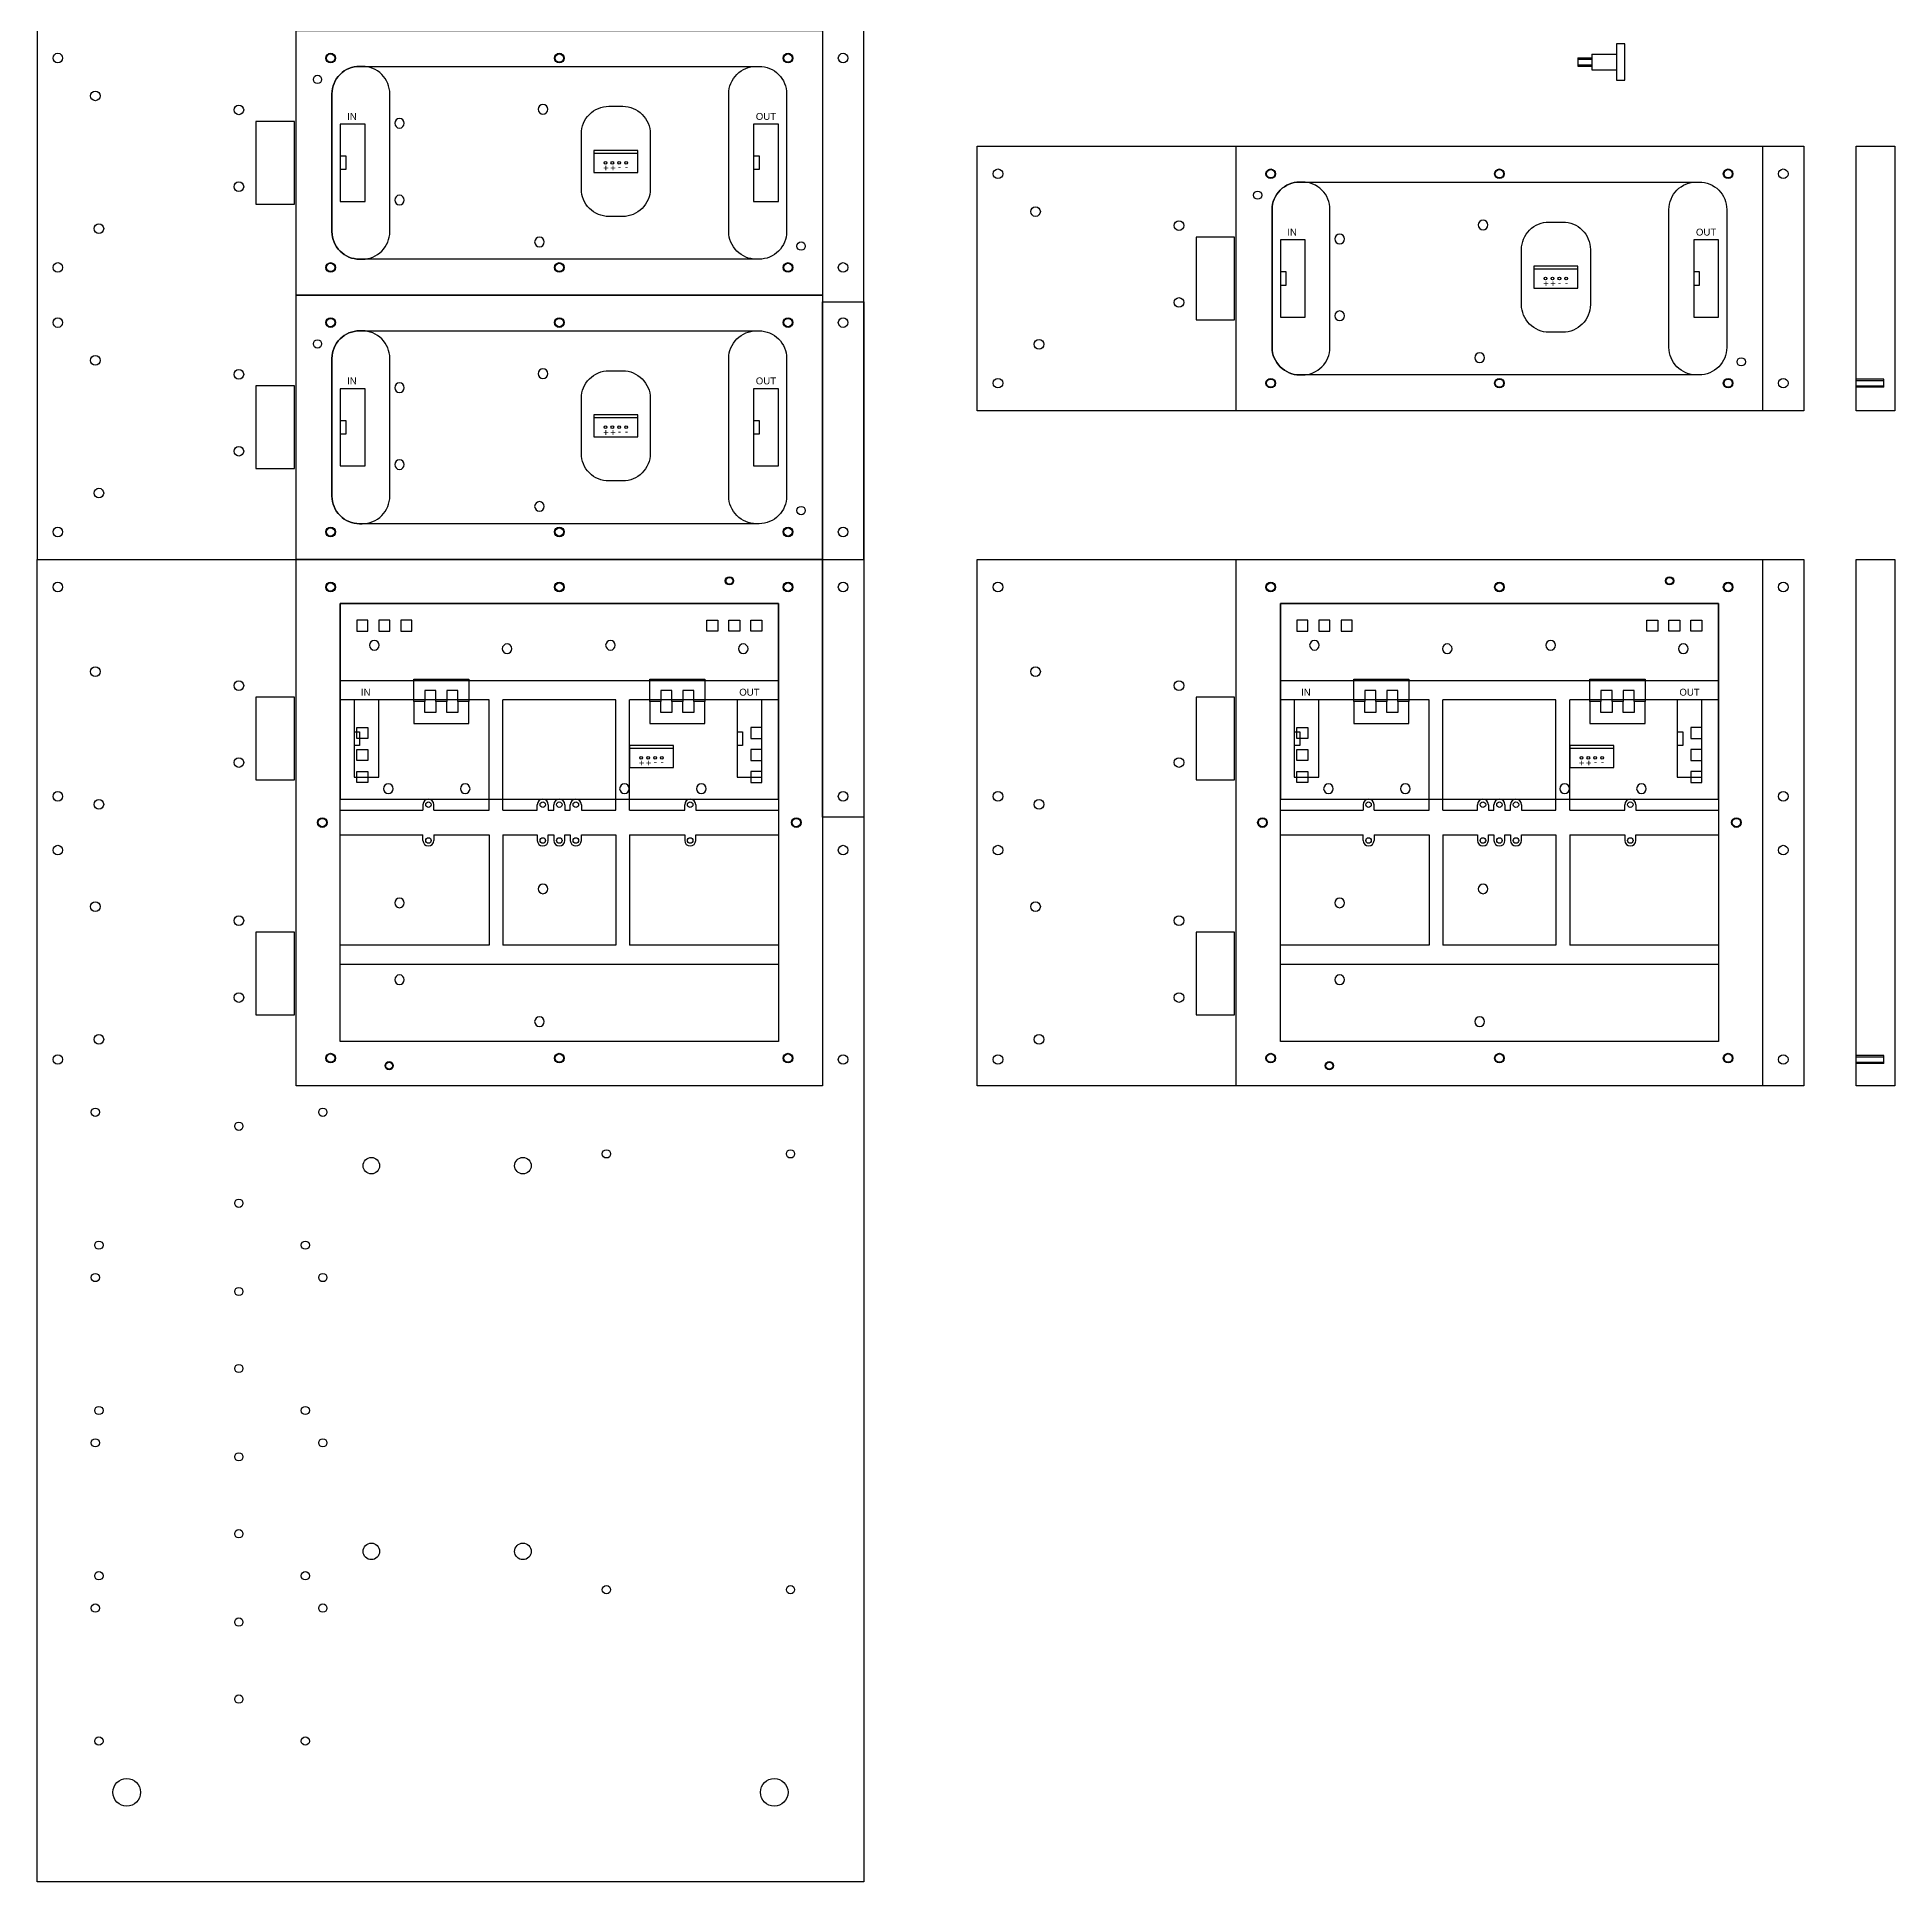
# Model space of a CAD drawing. Header units: millimetres. Extents: x -726 to 19, y -434 to 642.
# Drawn here: x -726 to -52, y -434 to 236 of the extents above; entities that cross this region are included whole.
import ezdxf

# ---------------------------------------------------------------- set-up
doc = ezdxf.new("R2010")
doc.units = ezdxf.units.MM
for name, color, linetype in [('matrice', 5, 'Continuous'), ('plaque', 6, 'Continuous'), ('plaque coupe fin', 1, 'Continuous')]:
    doc.layers.add(name, color=color, linetype=linetype)
doc.styles.get("Standard").update_dxf_attribs({"font": 'arial.ttf'})

# ---------------------------------------------------------------- blocks, each defined once
blk = doc.blocks.new('A$C602074626')
at = {"layer": 'plaque'}
for centre in [(20.13, 50.93), (72.2, 45.85), (72.2, 17.95), (21.4, 2.75)]:
    blk.add_circle(centre, 1.75, dxfattribs=at)

msp = doc.modelspace()

# ---------------------------------------------------------------- linework, layer by layer
at = {"layer": 'matrice'}
for p, q in [((-162, 229.47), (-153, 229.47)), ((-162, 229.47), (-162, 223.72)), ((-150, 233.2), (-153, 233.2)), ((-153, 233.2), (-153, 220)), ((-150, 220), (-150, 233.2)), ((-167, 228.1), (-162, 228.1)), ((-167, 228.1), (-167, 225.1)), ((-167, 227.6), (-162, 227.6)), ((-167, 225.6), (-162, 225.6)), ((-167, 225.1), (-162, 225.1)), ((-162, 223.72), (-153, 223.72)), ((-153, 220), (-150, 220)), ((-616.2, 192.5), (-614.2, 192.5)), ((-614.2, 192.5), (-614.2, 187.5)), ((-524.2, 193.5), (-508.2, 193.5)), ((-466.2, 192.5), (-464.2, 192.5)), ((-464.2, 192.5), (-464.2, 187.5)), ((-614.2, 187.5), (-616.2, 187.5)), ((-464.2, 187.5), (-466.2, 187.5)), ((-275, 150.5), (-273, 150.5)), ((-273, 150.5), (-273, 145.5)), ((-183, 151.5), (-167, 151.5)), ((-125, 150.5), (-123, 150.5)), ((-123, 150.5), (-123, 145.5)), ((-273, 145.5), (-275, 145.5)), ((-123, 145.5), (-125, 145.5)), ((-56, 111.5), (-66, 111.5)), ((-66, 111), (-56, 111)), ((-66, 109), (-56, 109)), ((-56, 108.5), (-66, 108.5)), ((-56, 108.5), (-56, 111.5)), ((-616.2, 96.5), (-614.2, 96.5)), ((-614.2, 96.5), (-614.2, 91.5)), ((-524.2, 97.5), (-508.2, 97.5)), ((-466.2, 96.5), (-464.2, 96.5)), ((-464.2, 96.5), (-464.2, 91.5)), ((-614.2, 91.5), (-616.2, 91.5)), ((-464.2, 91.5), (-466.2, 91.5)), ((-457.2, 2), (-616.2, 2)), ((-116, 2), (-275, 2)), ((-562.2, -5), (-616.2, -5)), ((-562.2, -45), (-562.2, -5)), ((-557.2, -45), (-557.2, -5)), ((-516.2, -5), (-557.2, -5)), ((-516.2, -45), (-516.2, -5)), ((-457.2, -5), (-511.2, -5)), ((-511.2, -45), (-511.2, -5)), ((-221, -5), (-275, -5)), ((-221, -45), (-221, -5)), ((-216, -45), (-216, -5)), ((-175, -5), (-216, -5)), ((-175, -45), (-175, -5)), ((-116, -5), (-170, -5)), ((-170, -45), (-170, -5)), ((-611.2, -16.5), (-609.2, -16.5)), ((-609.2, -16.5), (-609.2, -21.5)), ((-472.2, -16.5), (-470.2, -16.5)), ((-470.2, -16.5), (-470.2, -21.5)), ((-270, -16.5), (-268, -16.5)), ((-268, -16.5), (-268, -21.5)), ((-131, -16.5), (-129, -16.5)), ((-129, -16.5), (-129, -21.5)), ((-609.2, -21.5), (-611.2, -21.5)), ((-511.2, -22.5), (-495.2, -22.5)), ((-470.2, -21.5), (-472.2, -21.5)), ((-268, -21.5), (-270, -21.5)), ((-170, -22.5), (-154, -22.5)), ((-129, -21.5), (-131, -21.5)), ((-616.2, -45), (-586.2, -45)), ((-586.2, -43), (-586.2, -45)), ((-582.2, -45), (-582.2, -43)), ((-582.2, -45), (-562.2, -45)), ((-557.2, -45), (-544.7, -45)), ((-544.7, -45), (-544.7, -43)), ((-540.7, -43), (-540.7, -45)), ((-540.7, -45), (-538.7, -45)), ((-538.7, -45), (-538.7, -43)), ((-534.7, -43), (-534.7, -45)), ((-534.7, -45), (-532.7, -45)), ((-532.7, -45), (-532.7, -43)), ((-528.7, -43), (-528.7, -45)), ((-528.7, -45), (-516.2, -45)), ((-511.2, -45), (-491.2, -45)), ((-491.2, -45), (-491.2, -43)), ((-487.2, -43), (-487.2, -45)), ((-487.2, -45), (-457.2, -45)), ((-275, -45), (-245, -45)), ((-245, -43), (-245, -45)), ((-241, -45), (-241, -43)), ((-241, -45), (-221, -45)), ((-216, -45), (-203.5, -45)), ((-203.5, -45), (-203.5, -43)), ((-199.5, -43), (-199.5, -45)), ((-199.5, -45), (-197.5, -45)), ((-197.5, -45), (-197.5, -43)), ((-193.5, -43), (-193.5, -45)), ((-193.5, -45), (-191.5, -45)), ((-191.5, -45), (-191.5, -43)), ((-187.5, -43), (-187.5, -45)), ((-187.5, -45), (-175, -45)), ((-170, -45), (-150, -45)), ((-150, -45), (-150, -43)), ((-146, -43), (-146, -45)), ((-146, -45), (-116, -45)), ((-616.2, -54), (-586.2, -54)), ((-586.2, -56), (-586.2, -54)), ((-582.2, -54), (-582.2, -56)), ((-582.2, -54), (-562.2, -54)), ((-562.2, -54), (-562.2, -94)), ((-557.2, -54), (-557.2, -94)), ((-557.2, -54), (-544.7, -54)), ((-544.7, -54), (-544.7, -56)), ((-540.7, -56), (-540.7, -54)), ((-540.7, -54), (-538.7, -54)), ((-538.7, -54), (-538.7, -56)), ((-534.7, -56), (-534.7, -54)), ((-534.7, -54), (-532.7, -54)), ((-532.7, -54), (-532.7, -56)), ((-528.7, -56), (-528.7, -54)), ((-528.7, -54), (-516.2, -54)), ((-516.2, -54), (-516.2, -94)), ((-511.2, -54), (-511.2, -94)), ((-511.2, -54), (-491.2, -54)), ((-491.2, -54), (-491.2, -56)), ((-487.2, -56), (-487.2, -54)), ((-487.2, -54), (-457.2, -54)), ((-275, -54), (-245, -54)), ((-245, -56), (-245, -54)), ((-241, -54), (-241, -56)), ((-241, -54), (-221, -54)), ((-221, -54), (-221, -94)), ((-216, -54), (-216, -94)), ((-216, -54), (-203.5, -54)), ((-203.5, -54), (-203.5, -56)), ((-199.5, -56), (-199.5, -54)), ((-199.5, -54), (-197.5, -54)), ((-197.5, -54), (-197.5, -56)), ((-193.5, -56), (-193.5, -54)), ((-193.5, -54), (-191.5, -54)), ((-191.5, -54), (-191.5, -56)), ((-187.5, -56), (-187.5, -54)), ((-187.5, -54), (-175, -54)), ((-175, -54), (-175, -94)), ((-170, -54), (-170, -94)), ((-170, -54), (-150, -54)), ((-150, -54), (-150, -56)), ((-146, -56), (-146, -54)), ((-146, -54), (-116, -54)), ((-562.2, -94), (-616.2, -94)), ((-516.2, -94), (-557.2, -94)), ((-457.2, -94), (-511.2, -94)), ((-221, -94), (-275, -94)), ((-175, -94), (-216, -94)), ((-116, -94), (-170, -94)), ((-457.2, -101), (-616.2, -101)), ((-116, -101), (-275, -101)), ((-56, -134), (-66, -134)), ((-66, -134.5), (-56, -134.5)), ((-56, -137), (-56, -134)), ((-66, -136.5), (-56, -136.5)), ((-56, -137), (-66, -137))]:
    msp.add_line(p, q, dxfattribs=at)
for points in [[(-632.2, 142), (-632.2, 238), (-441.2, 238), (-441.2, 142)], [(-616.2, 204), (-616.2, 176), (-607.2, 176), (-607.2, 204)], [(-466.2, 204), (-466.2, 176), (-457.2, 176), (-457.2, 204)], [(-291, 100), (-291, 196), (-100, 196), (-100, 100)], [(-52, 196), (-52, 100), (-66, 100), (-66, 196)], [(-524.2, 194.5), (-524.2, 186.5), (-508.2, 186.5), (-508.2, 194.5)], [(-275, 162), (-275, 134), (-266, 134), (-266, 162)], [(-125, 162), (-125, 134), (-116, 134), (-116, 162)], [(-183, 152.5), (-183, 144.5), (-167, 144.5), (-167, 152.5)], [(-632.2, 46), (-632.2, 142), (-441.2, 142), (-441.2, 46)], [(-616.2, 108), (-616.2, 80), (-607.2, 80), (-607.2, 108)], [(-466.2, 108), (-466.2, 80), (-457.2, 80), (-457.2, 108)], [(-524.2, 98.5), (-524.2, 90.5), (-508.2, 90.5), (-508.2, 98.5)], [(-632.2, -145), (-632.2, 46), (-441.2, 46), (-441.2, -145)], [(-291, -145), (-291, 46), (-100, 46), (-100, -145)], [(-52, 46), (-52, -145), (-66, -145), (-66, 46)], [(-616.2, -129), (-616.2, 30), (-457.2, 30), (-457.2, -129)], [(-275, -129), (-275, 30), (-116, 30), (-116, -129)], [(-611.2, -5), (-611.2, -33), (-602.2, -33), (-602.2, -5)], [(-472.2, -5), (-472.2, -33), (-463.2, -33), (-463.2, -5)], [(-270, -5), (-270, -33), (-261, -33), (-261, -5)], [(-131, -5), (-131, -33), (-122, -33), (-122, -5)], [(-511.2, -21.5), (-511.2, -29.5), (-495.2, -29.5), (-495.2, -21.5)], [(-170, -21.5), (-170, -29.5), (-154, -29.5), (-154, -21.5)]]:
    msp.add_lwpolyline(points, close=True, dxfattribs=at)
for points in [[(-619.2, 165), (-619.2, 215, -0.414214), (-609.2, 225), (-464.2, 225, -0.414214), (-454.2, 215), (-454.2, 165, -0.414214), (-464.2, 155), (-609.2, 155, -0.414214)], [(-278, 123), (-278, 173, -0.414214), (-268, 183), (-123, 183, -0.414214), (-113, 173), (-113, 123, -0.414214), (-123, 113), (-268, 113, -0.414214)], [(-619.2, 69), (-619.2, 119, -0.414214), (-609.2, 129), (-464.2, 129, -0.414214), (-454.2, 119), (-454.2, 69, -0.414214), (-464.2, 59), (-609.2, 59, -0.414214)]]:
    msp.add_lwpolyline(points, format="xyb", close=True, dxfattribs=at)
for centre, radius in [((-619.7, 228), 1.5), ((-536.7, 228), 1.5), ((-453.7, 228), 1.5), ((-519.95, 190), 0.5), ((-517.45, 190), 0.5), ((-514.95, 190), 0.5), ((-512.45, 190), 0.5), ((-278.5, 186), 1.5), ((-195.5, 186), 1.5), ((-112.5, 186), 1.5), ((-619.7, 152), 1.5), ((-536.7, 152), 1.5), ((-453.7, 152), 1.5), ((-178.75, 148), 0.5), ((-176.25, 148), 0.5), ((-173.75, 148), 0.5), ((-171.25, 148), 0.5), ((-619.7, 132), 1.5), ((-536.7, 132), 1.5), ((-453.7, 132), 1.5), ((-278.5, 110), 1.5), ((-195.5, 110), 1.5), ((-112.5, 110), 1.5), ((-519.95, 94), 0.5), ((-517.45, 94), 0.5), ((-514.95, 94), 0.5), ((-512.45, 94), 0.5), ((-619.7, 56), 1.5), ((-536.7, 56), 1.5), ((-453.7, 56), 1.5), ((-619.7, 36), 1.5), ((-536.7, 36), 1.5), ((-474.95, 38.25), 1.25), ((-453.7, 36), 1.5), ((-278.5, 36), 1.5), ((-195.5, 36), 1.5), ((-133.75, 38.25), 1.25), ((-112.5, 36), 1.5), ((-506.95, -26), 0.5), ((-504.45, -26), 0.5), ((-501.95, -26), 0.5), ((-499.45, -26), 0.5), ((-165.75, -26), 0.5), ((-163.25, -26), 0.5), ((-160.75, -26), 0.5), ((-158.25, -26), 0.5), ((-584.2, -43), 1), ((-542.7, -43), 1), ((-536.7, -43), 1), ((-530.7, -43), 1), ((-489.2, -43), 1), ((-243, -43), 1), ((-201.5, -43), 1), ((-195.5, -43), 1), ((-189.5, -43), 1), ((-148, -43), 1), ((-622.7, -49.5), 1.5), ((-450.7, -49.5), 1.5), ((-281.5, -49.5), 1.5), ((-109.5, -49.5), 1.5), ((-584.2, -56), 1), ((-542.7, -56), 1), ((-536.7, -56), 1), ((-530.7, -56), 1), ((-489.2, -56), 1), ((-243, -56), 1), ((-201.5, -56), 1), ((-195.5, -56), 1), ((-189.5, -56), 1), ((-148, -56), 1), ((-619.7, -135), 1.5), ((-536.7, -135), 1.5), ((-453.7, -135), 1.5), ((-278.5, -135), 1.5), ((-195.5, -135), 1.5), ((-112.5, -135), 1.5), ((-598.45, -137.75), 1.25), ((-257.25, -137.75), 1.25)]:
    msp.add_circle(centre, radius, dxfattribs=at)
for centre, start, end in [((-584.2, -43), 0, 180), ((-542.7, -43), 0, 180), ((-536.7, -43), 0, 180), ((-530.7, -43), 0, 180), ((-489.2, -43), 0, 180), ((-243, -43), 0, 180), ((-201.5, -43), 0, 180), ((-195.5, -43), 0, 180), ((-189.5, -43), 0, 180), ((-148, -43), 0, 180), ((-584.2, -56), 180, 0), ((-542.7, -56), 180, 0), ((-536.7, -56), 180, 0), ((-530.7, -56), 180, 0), ((-489.2, -56), 180, 0), ((-243, -56), 180, 0), ((-201.5, -56), 180, 0), ((-195.5, -56), 180, 0), ((-189.5, -56), 180, 0), ((-148, -56), 180, 0)]:
    msp.add_arc(centre, 2, start, end, dxfattribs=at)
at = {"layer": 'plaque'}
for points in [[(-619.2, 215), (-619.2, 165, 0.414214), (-609.2, 155), (-608.2, 155, 0.414214), (-598.2, 165), (-598.2, 215, 0.414214), (-608.2, 225), (-609.2, 225, 0.414214)], [(-454.2, 215), (-454.2, 165, -0.414214), (-464.2, 155), (-465.2, 155, -0.414214), (-475.2, 165), (-475.2, 215, -0.414214), (-465.2, 225), (-464.2, 225, -0.414214)], [(-528.7, 180.5), (-528.7, 200.5, -0.414214), (-518.7, 210.5), (-513.7, 210.5, -0.414214), (-503.7, 200.5), (-503.7, 180.5, -0.414214), (-513.7, 170.5), (-518.7, 170.5, -0.414214)], [(-278, 173), (-278, 123, 0.414214), (-268, 113), (-267, 113, 0.414214), (-257, 123), (-257, 173, 0.414214), (-267, 183), (-268, 183, 0.414214)], [(-113, 173), (-113, 123, -0.414214), (-123, 113), (-124, 113, -0.414214), (-134, 123), (-134, 173, -0.414214), (-124, 183), (-123, 183, -0.414214)], [(-187.5, 138.5), (-187.5, 158.5, -0.414214), (-177.5, 168.5), (-172.5, 168.5, -0.414214), (-162.5, 158.5), (-162.5, 138.5, -0.414214), (-172.5, 128.5), (-177.5, 128.5, -0.414214)], [(-619.2, 119), (-619.2, 69, 0.414214), (-609.2, 59), (-608.2, 59, 0.414214), (-598.2, 69), (-598.2, 119, 0.414214), (-608.2, 129), (-609.2, 129, 0.414214)], [(-454.2, 119), (-454.2, 69, -0.414214), (-464.2, 59), (-465.2, 59, -0.414214), (-475.2, 69), (-475.2, 119, -0.414214), (-465.2, 129), (-464.2, 129, -0.414214)], [(-528.7, 84.5), (-528.7, 104.5, -0.414214), (-518.7, 114.5), (-513.7, 114.5, -0.414214), (-503.7, 104.5), (-503.7, 84.5, -0.414214), (-513.7, 74.5), (-518.7, 74.5, -0.414214)]]:
    msp.add_lwpolyline(points, format="xyb", close=True, dxfattribs=at)
for points in [[(-646.8, 205), (-646.8, 175), (-632.8, 175), (-632.8, 205)], [(-305.6, 163), (-305.6, 133), (-291.6, 133), (-291.6, 163)], [(-646.8, 109), (-646.8, 79), (-632.8, 79), (-632.8, 109)], [(-606.2, 20), (-606.2, 24), (-610.2, 24), (-610.2, 20)], [(-598.2, 20), (-598.2, 24), (-602.2, 24), (-602.2, 20)], [(-590.2, 20), (-590.2, 24), (-594.2, 24), (-594.2, 20)], [(-483.2, 20), (-483.2, 24), (-479.2, 24), (-479.2, 20)], [(-475.2, 20), (-475.2, 24), (-471.2, 24), (-471.2, 20)], [(-467.2, 20), (-467.2, 24), (-463.2, 24), (-463.2, 20)], [(-265, 20), (-265, 24), (-269, 24), (-269, 20)], [(-257, 20), (-257, 24), (-261, 24), (-261, 20)], [(-249, 20), (-249, 24), (-253, 24), (-253, 20)], [(-142, 20), (-142, 24), (-138, 24), (-138, 20)], [(-134, 20), (-134, 24), (-130, 24), (-130, 20)], [(-126, 20), (-126, 24), (-122, 24), (-122, 20)], [(-646.8, -4), (-646.8, -34), (-632.8, -34), (-632.8, -4)], [(-305.6, -4), (-305.6, -34), (-291.6, -34), (-291.6, -4)], [(-610.2, -15), (-606.2, -15), (-606.2, -19), (-610.2, -19)], [(-463.2, -15), (-467.2, -15), (-467.2, -19), (-463.2, -19)], [(-269, -15), (-265, -15), (-265, -19), (-269, -19)], [(-122, -15), (-126, -15), (-126, -19), (-122, -19)], [(-610.2, -23), (-606.2, -23), (-606.2, -27), (-610.2, -27)], [(-463.2, -23), (-467.2, -23), (-467.2, -27), (-463.2, -27)], [(-269, -23), (-265, -23), (-265, -27), (-269, -27)], [(-122, -23), (-126, -23), (-126, -27), (-122, -27)], [(-610.2, -31), (-606.2, -31), (-606.2, -35), (-610.2, -35)], [(-463.2, -31), (-467.2, -31), (-467.2, -35), (-463.2, -35)], [(-269, -31), (-265, -31), (-265, -35), (-269, -35)], [(-122, -31), (-126, -31), (-126, -35), (-122, -35)], [(-646.8, -89.3), (-646.8, -119.3), (-632.8, -119.3), (-632.8, -89.3)], [(-305.6, -89.3), (-305.6, -119.3), (-291.6, -119.3), (-291.6, -89.3)]]:
    msp.add_lwpolyline(points, close=True, dxfattribs=at)
for points in [[(-589.55, -5.5), (-589.55, 2.5), (-569.55, 2.5), (-569.55, -5.5), (-573.55, -5.5), (-573.55, -1.5), (-577.55, -1.5), (-577.55, -5.5), (-581.55, -5.5), (-581.55, -1.5), (-585.55, -1.5), (-585.55, -5.5), (-589.55, -5.5)], [(-503.85, -5.5), (-503.85, 2.5), (-483.85, 2.5), (-483.85, -5.5), (-487.85, -5.5), (-487.85, -1.5), (-491.85, -1.5), (-491.85, -5.5), (-495.85, -5.5), (-495.85, -1.5), (-499.85, -1.5), (-499.85, -5.5), (-503.85, -5.5)], [(-248.35, -5.5), (-248.35, 2.5), (-228.35, 2.5), (-228.35, -5.5), (-232.35, -5.5), (-232.35, -1.5), (-236.35, -1.5), (-236.35, -5.5), (-240.35, -5.5), (-240.35, -1.5), (-244.35, -1.5), (-244.35, -5.5), (-248.35, -5.5)], [(-162.65, -5.5), (-162.65, 2.5), (-142.65, 2.5), (-142.65, -5.5), (-146.65, -5.5), (-146.65, -1.5), (-150.65, -1.5), (-150.65, -5.5), (-154.65, -5.5), (-154.65, -1.5), (-158.65, -1.5), (-158.65, -5.5), (-162.65, -5.5)], [(-589.55, -5.5), (-589.55, -13.5), (-569.55, -13.5), (-569.55, -5.5), (-573.55, -5.5), (-573.55, -9.5), (-577.55, -9.5), (-577.55, -5.5), (-581.55, -5.5), (-581.55, -9.5), (-585.55, -9.5), (-585.55, -5.5), (-589.55, -5.5)], [(-503.85, -5.5), (-503.85, -13.5), (-483.85, -13.5), (-483.85, -5.5), (-487.85, -5.5), (-487.85, -9.5), (-491.85, -9.5), (-491.85, -5.5), (-495.85, -5.5), (-495.85, -9.5), (-499.85, -9.5), (-499.85, -5.5), (-503.85, -5.5)], [(-248.35, -5.5), (-248.35, -13.5), (-228.35, -13.5), (-228.35, -5.5), (-232.35, -5.5), (-232.35, -9.5), (-236.35, -9.5), (-236.35, -5.5), (-240.35, -5.5), (-240.35, -9.5), (-244.35, -9.5), (-244.35, -5.5), (-248.35, -5.5)], [(-162.65, -5.5), (-162.65, -13.5), (-142.65, -13.5), (-142.65, -5.5), (-146.65, -5.5), (-146.65, -9.5), (-150.65, -9.5), (-150.65, -5.5), (-154.65, -5.5), (-154.65, -9.5), (-158.65, -9.5), (-158.65, -5.5), (-162.65, -5.5)]]:
    msp.add_lwpolyline(points, dxfattribs=at)
for centre, radius in [((-718.7, 228), 1.75), ((-619.7, 228), 1.75), ((-536.7, 228), 1.75), ((-453.7, 228), 1.75), ((-433.7, 228), 1.75), ((-624.45, 220.25), 1.5), ((-377.5, 186), 1.75), ((-278.5, 186), 1.75), ((-195.5, 186), 1.75), ((-112.5, 186), 1.75), ((-92.5, 186), 1.75), ((-283.25, 178.25), 1.5), ((-448.95, 159.75), 1.5), ((-718.7, 152), 1.75), ((-619.7, 152), 1.75), ((-536.7, 152), 1.75), ((-453.7, 152), 1.75), ((-433.7, 152), 1.75), ((-718.7, 132), 1.75), ((-619.7, 132), 1.75), ((-536.7, 132), 1.75), ((-453.7, 132), 1.75), ((-433.7, 132), 1.75), ((-624.45, 124.25), 1.5), ((-107.75, 117.75), 1.5), ((-377.5, 110), 1.75), ((-278.5, 110), 1.75), ((-195.5, 110), 1.75), ((-112.5, 110), 1.75), ((-92.5, 110), 1.75), ((-448.95, 63.75), 1.5), ((-718.7, 56), 1.75), ((-619.7, 56), 1.75), ((-536.7, 56), 1.75), ((-453.7, 56), 1.75), ((-433.7, 56), 1.75), ((-718.7, 36), 1.75), ((-619.7, 36), 1.75), ((-536.7, 36), 1.75), ((-474.95, 38.25), 1.5), ((-453.7, 36), 1.75), ((-433.7, 36), 1.75), ((-377.5, 36), 1.75), ((-278.5, 36), 1.75), ((-195.5, 36), 1.75), ((-133.75, 38.25), 1.5), ((-112.5, 36), 1.75), ((-92.5, 36), 1.75), ((-718.7, -40), 1.75), ((-433.7, -40), 1.75), ((-377.5, -40), 1.75), ((-92.5, -40), 1.75), ((-622.7, -49.5), 1.75), ((-450.7, -49.5), 1.75), ((-281.5, -49.5), 1.75), ((-109.5, -49.5), 1.75), ((-718.7, -59.5), 1.75), ((-433.7, -59.5), 1.75), ((-377.5, -59.5), 1.75), ((-92.5, -59.5), 1.75), ((-718.7, -135.5), 1.75), ((-619.7, -135), 1.75), ((-536.7, -135), 1.75), ((-453.7, -135), 1.75), ((-433.7, -135.5), 1.75), ((-377.5, -135.5), 1.75), ((-278.5, -135), 1.75), ((-195.5, -135), 1.75), ((-112.5, -135), 1.75), ((-92.5, -135.5), 1.75), ((-598.45, -137.75), 1.5), ((-257.25, -137.75), 1.5), ((-705.07, -154.64), 1.5), ((-622.52, -154.64), 1.5), ((-653, -159.72), 1.5), ((-519.6, -169.75), 1.5), ((-452.8, -169.75), 1.5), ((-604.91, -174.05), 3), ((-549.91, -174.05), 3), ((-653, -187.66), 1.5), ((-703.8, -202.9), 1.5), ((-628.87, -202.9), 1.5), ((-705.07, -214.64), 1.5), ((-622.52, -214.64), 1.5), ((-653, -219.72), 1.5), ((-653, -247.66), 1.5), ((-703.8, -262.9), 1.5), ((-628.87, -262.9), 1.5), ((-705.07, -274.64), 1.5), ((-622.52, -274.64), 1.5), ((-653, -279.72), 1.5), ((-653, -307.66), 1.5), ((-604.91, -314.05), 3), ((-549.91, -314.05), 3), ((-703.8, -322.9), 1.5), ((-628.87, -322.9), 1.5), ((-519.6, -327.95), 1.5), ((-452.8, -327.95), 1.5), ((-705.07, -334.64), 1.5), ((-622.52, -334.64), 1.5), ((-653, -339.72), 1.5), ((-653, -367.66), 1.5), ((-703.8, -382.9), 1.5), ((-628.87, -382.9), 1.5), ((-693.7, -401.5), 5), ((-458.7, -401.5), 5)]:
    msp.add_circle(centre, radius, dxfattribs=at)
at = {"layer": 'plaque coupe fin'}
for points in [[(-726.2, 526), (-726.2, 46), (-426.2, 46), (-426.2, 526)], [(-385, 100), (-385, 196), (-85, 196), (-85, 100)], [(-441.2, -47.5), (-441.2, 139.5), (-426.2, 139.5), (-426.2, -47.5)], [(-426.2, 46), (-426.2, -434), (-726.2, -434), (-726.2, 46)], [(-385, -145), (-385, 46), (-85, 46), (-85, -145)], [(-616.2, 30), (-616.2, -41), (-457.2, -41), (-457.2, 30)], [(-275, 30), (-275, -41), (-116, -41), (-116, 30)]]:
    msp.add_lwpolyline(points, close=True, dxfattribs=at)

# ---------------------------------------------------------------- block references
for p in [(-725.2, 163.35), (-384, 121.35), (-725.2, 67.35), (-725.2, -45.65), (-384, -45.65), (-725.2, -130.95), (-384, -130.95)]:
    msp.add_blockref('A$C602074626', p, dxfattribs=at)
at = {"layer": 'plaque coupe fin', "xscale": -1}
for p in [(-522.5, 158.5), (-181.3, 116.5), (-522.5, 62.5), (-522.5, -124.5), (-181.3, -124.5)]:
    msp.add_blockref('A$C602074626', p, dxfattribs=at)
at = {"layer": 'plaque coupe fin', "xscale": -1, "rotation": 90}
for p in [(-552.9, 35), (-467.2, 35), (-211.7, 35), (-126, 35)]:
    msp.add_blockref('A$C602074626', p, dxfattribs=at)

# ---------------------------------------------------------------- texts
at = {"layer": 'matrice', "char_height": 2.5}
for s, insert, width, attachment_point in [('{IN}', (-610.21, 208.08), 9.3058, 3), ('{OUT}', (-458.02, 208.08), 9.3058, 3), ('{+}', (-520.83, 189.4), 8.6758, 1), ('{+}', (-518.28, 189.4), 8.6758, 1), ('{-}', (-515.43, 189.76), 8.6758, 1), ('{-}', (-512.93, 189.76), 8.6758, 1), ('{IN}', (-269, 166.08), 9.3058, 3), ('{OUT}', (-116.82, 166.08), 9.3058, 3), ('{+}', (-179.63, 147.4), 8.6758, 1), ('{+}', (-177.08, 147.4), 8.6758, 1), ('{-}', (-174.23, 147.76), 8.6758, 1), ('{-}', (-171.73, 147.76), 8.6758, 1), ('{IN}', (-610.21, 112.08), 9.3058, 3), ('{OUT}', (-458.02, 112.08), 9.3058, 3), ('{+}', (-520.83, 93.4), 8.6758, 1), ('{+}', (-518.28, 93.4), 8.6758, 1), ('{-}', (-515.43, 93.76), 8.6758, 1), ('{-}', (-512.93, 93.76), 8.6758, 1), ('{IN}', (-605.21, -0.92), 9.3058, 3), ('{OUT}', (-464.02, -0.92), 9.3058, 3), ('{IN}', (-264, -0.92), 9.3058, 3), ('{OUT}', (-122.82, -0.92), 9.3058, 3), ('{+}', (-507.83, -26.6), 8.6758, 1), ('{+}', (-505.28, -26.6), 8.6758, 1), ('{-}', (-502.43, -26.24), 8.6758, 1), ('{-}', (-499.93, -26.24), 8.6758, 1), ('{+}', (-166.63, -26.6), 8.6758, 1), ('{+}', (-164.08, -26.6), 8.6758, 1), ('{-}', (-161.23, -26.24), 8.6758, 1), ('{-}', (-158.73, -26.24), 8.6758, 1)]:
    msp.add_mtext(s, dxfattribs=dict(at, insert=insert, width=width, attachment_point=attachment_point))

doc.saveas('drawing.dxf')
